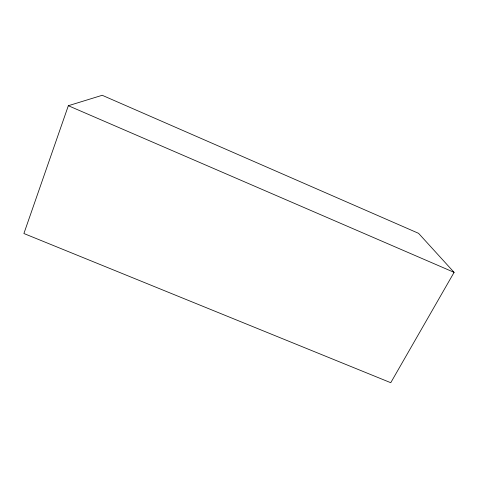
<?xml version="1.0" encoding="UTF-8"?>
<svg xmlns="http://www.w3.org/2000/svg" width="478" height="478" viewBox="0 0 478 478"><rect width="100%" height="100%" fill="white"/><g stroke="black" fill="none" stroke-linecap="round" stroke-linejoin="round"><path stroke-width="0.72" d="M68.336 105.716L23.9 233.521L390.753 382.711L454.1 272.358L418.567 233.33L102.22 95.289L68.336 105.716L454.1 272.358"/></g></svg>
